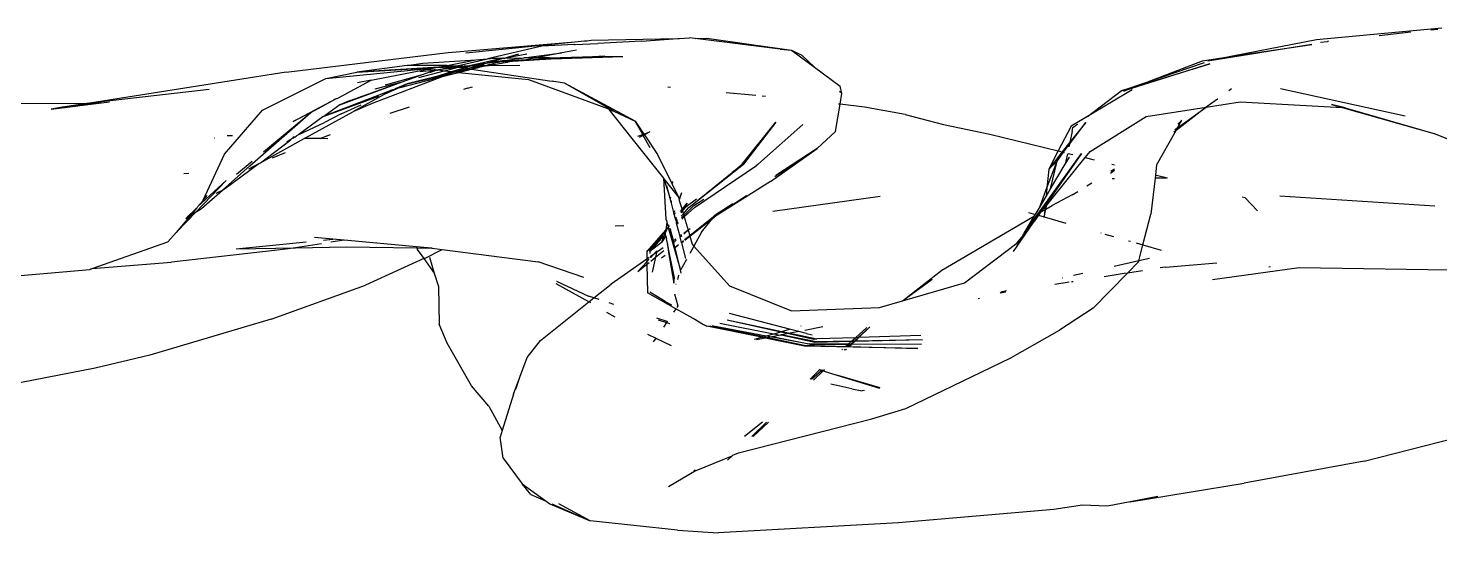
# Model space of a CAD drawing. Header units: millimetres. Extents: x -41292 to 298682, y -22072 to 33155.
# Drawn here: x 28204.9 to 28355.9, y -13210.8 to -13156.9 of the extents above; entities that cross this region are included whole.
import ezdxf

# ---------------------------------------------------------------- set-up
doc = ezdxf.new("R2010")
doc.units = ezdxf.units.MM

# ---------------------------------------------------------------- blocks, each defined once
blk = doc.blocks.new('rmfnasesx')
for p, q in [((55819.34, 2355.54), (55805.93, 2354.29)), ((55713.07, 2352.96), (55726.59, 2354.1)), ((55714.96, 2352.91), (55726.59, 2354.1)), ((55726.59, 2354.1), (55727.62, 2354.18)), ((55727.62, 2354.18), (55727.7, 2354.19)), ((55727.7, 2354.19), (55727.87, 2354.2)), ((55727.87, 2354.2), (55728.35, 2354.28)), ((55728.35, 2354.28), (55737.61, 2354.43)), ((55733.75, 2354.17), (55729.06, 2353.92)), ((55733.75, 2354.17), (55737.61, 2354.43)), ((55737.61, 2354.43), (55737.8, 2354.44)), ((55737.8, 2354.44), (55738.86, 2354.5)), ((55739.48, 2354.43), (55738.86, 2354.5)), ((55739.48, 2354.43), (55740.71, 2354.49)), ((55748.55, 2353.3), (55739.48, 2354.43)), ((55740.71, 2354.49), (55749.77, 2353.18)), ((55805.93, 2354.29), (55796.95, 2352.54)), ((55806.36, 2354.04), (55807.13, 2354.13)), ((55807.22, 2354.14), (55807.13, 2354.13)), ((55812.64, 2354.77), (55816.04, 2355.16)), ((55818.93, 2355.41), (55818.17, 2355.32)), ((55695.72, 2350.85), (55713.07, 2352.96)), ((55723.08, 2353.61), (55717.25, 2352.28)), ((55719.36, 2352.41), (55721.48, 2352.82)), ((55720.59, 2352.76), (55719.36, 2352.41)), ((55721.16, 2352.36), (55725.21, 2352.92)), ((55725.21, 2352.92), (55721.41, 2352.18)), ((55722.36, 2352.22), (55729.81, 2352.55)), ((55726.56, 2353.79), (55723.08, 2353.61)), ((55723.85, 2352.39), (55729.81, 2352.55)), ((55726.79, 2353.18), (55725.21, 2352.92)), ((55729.81, 2352.55), (55725.22, 2352.29)), ((55725.22, 2352.29), (55731.73, 2352.51)), ((55726.56, 2353.79), (55726.65, 2353.81)), ((55726.65, 2353.81), (55729.06, 2353.92)), ((55729.81, 2352.55), (55731.73, 2352.51)), ((55748.55, 2353.3), (55749.77, 2353.18)), ((55749.77, 2353.18), (55750.9, 2352.66)), ((55749.77, 2353.18), (55752.23, 2351.38)), ((55752.23, 2351.38), (55750.9, 2352.66)), ((55793.76, 2352.07), (55796.95, 2352.54)), ((55805.45, 2353.79), (55794.32, 2352.03)), ((55796.95, 2352.54), (55794.32, 2352.03)), ((55796.95, 2352.54), (55805.45, 2353.79)), ((55699.97, 2350.16), (55710.51, 2351.2)), ((55708.66, 2351.56), (55703.29, 2350.86)), ((55712.04, 2351.39), (55703.29, 2350.86)), ((55703.29, 2350.86), (55711.72, 2351.33)), ((55704.83, 2349.98), (55710.85, 2351.16)), ((55708.66, 2351.56), (55710.35, 2351.82)), ((55712.8, 2351.54), (55708.66, 2351.56)), ((55709.93, 2350.28), (55712.64, 2350.98)), ((55711.49, 2351.03), (55710.03, 2350.87)), ((55710.31, 2350.61), (55711.49, 2351.03)), ((55710.35, 2351.82), (55716.02, 2352.17)), ((55710.51, 2351.2), (55710.85, 2351.16)), ((55710.85, 2351.16), (55711.72, 2351.33)), ((55710.85, 2351.16), (55711.59, 2351.08)), ((55711.08, 2350.82), (55711.78, 2351.06)), ((55711.59, 2351.08), (55711.49, 2351.03)), ((55711.62, 2351.08), (55711.59, 2351.08)), ((55711.65, 2351.09), (55711.62, 2351.08)), ((55711.65, 2351.09), (55712.59, 2351.21)), ((55711.78, 2351.06), (55711.65, 2351.09)), ((55711.72, 2351.33), (55713.54, 2351.43)), ((55711.72, 2351.33), (55712.04, 2351.39)), ((55711.78, 2351.06), (55711.9, 2351.05)), ((55711.9, 2351.05), (55711.99, 2351.08)), ((55712.07, 2351.1), (55711.99, 2351.08)), ((55712.04, 2351.39), (55712.8, 2351.54)), ((55713.79, 2351.5), (55712.04, 2351.39)), ((55713.89, 2351.3), (55712.07, 2351.1)), ((55712.59, 2351.21), (55712.07, 2351.1)), ((55712.07, 2351.1), (55712.64, 2350.98)), ((55713.54, 2351.43), (55712.59, 2351.21)), ((55712.59, 2351.21), (55714.19, 2351.42)), ((55712.64, 2350.98), (55713.89, 2351.3)), ((55712.64, 2350.98), (55713.41, 2350.9)), ((55712.93, 2351.57), (55712.8, 2351.54)), ((55712.93, 2351.57), (55716.02, 2352.17)), ((55713.79, 2351.5), (55712.93, 2351.57)), ((55713.41, 2350.9), (55714.78, 2351.32)), ((55713.79, 2351.5), (55713.54, 2351.43)), ((55713.54, 2351.43), (55714.02, 2351.46)), ((55713.91, 2350.94), (55713.76, 2350.86)), ((55713.79, 2351.5), (55713.82, 2351.49)), ((55714, 2351.53), (55713.82, 2351.49)), ((55713.82, 2351.49), (55714.02, 2351.46)), ((55713.89, 2351.3), (55714.19, 2351.42)), ((55714.52, 2351.36), (55713.89, 2351.3)), ((55713.91, 2350.94), (55714.08, 2350.98)), ((55713.93, 2350.84), (55715.38, 2351.21)), ((55714.65, 2351.08), (55713.93, 2350.84)), ((55714, 2351.53), (55717.25, 2352.28)), ((55714.6, 2351.48), (55714, 2351.53)), ((55714.02, 2351.46), (55714.05, 2351.46)), ((55714.05, 2351.46), (55714.19, 2351.42)), ((55714.86, 2351.3), (55714.08, 2350.98)), ((55714.65, 2351.08), (55714.08, 2350.98)), ((55714.17, 2350.82), (55715.56, 2351.17)), ((55714.19, 2351.42), (55714.24, 2351.43)), ((55714.24, 2351.43), (55714.31, 2351.4)), ((55714.31, 2351.4), (55714.35, 2351.41)), ((55714.35, 2351.41), (55714.6, 2351.48)), ((55714.35, 2351.41), (55714.52, 2351.36)), ((55714.52, 2351.36), (55714.61, 2351.37)), ((55714.6, 2351.48), (55714.66, 2351.49)), ((55715.16, 2351.43), (55714.61, 2351.37)), ((55714.61, 2351.37), (55714.78, 2351.32)), ((55715.04, 2351.19), (55714.65, 2351.08)), ((55714.66, 2351.49), (55714.75, 2351.5)), ((55714.75, 2351.5), (55714.81, 2351.53)), ((55714.78, 2351.32), (55714.84, 2351.34)), ((55714.81, 2351.53), (55714.86, 2351.54)), ((55714.84, 2351.34), (55714.92, 2351.33)), ((55714.84, 2351.34), (55714.86, 2351.3)), ((55714.86, 2351.54), (55714.93, 2351.52)), ((55714.86, 2351.3), (55714.92, 2351.33)), ((55714.92, 2351.33), (55715.16, 2351.43)), ((55714.92, 2351.33), (55715.21, 2351.24)), ((55714.93, 2351.52), (55715, 2351.53)), ((55715, 2351.53), (55715.3, 2351.57)), ((55715, 2351.53), (55715.31, 2351.53)), ((55715.21, 2351.24), (55715.04, 2351.19)), ((55715.24, 2351.23), (55715.04, 2351.19)), ((55715.23, 2351.44), (55715.16, 2351.43)), ((55715.21, 2351.24), (55715.24, 2351.23)), ((55716.08, 2351.54), (55715.23, 2351.44)), ((55715.23, 2351.44), (55715.42, 2351.52)), ((55715.38, 2351.21), (55715.24, 2351.23)), ((55715.3, 2351.57), (55718.28, 2352.2)), ((55715.31, 2351.53), (55715.42, 2351.52)), ((55715.36, 2351.26), (55715.31, 2351.27)), ((55716.64, 2351.54), (55715.36, 2351.26)), ((55716.27, 2351.54), (55715.36, 2351.26)), ((55715.38, 2351.21), (55715.56, 2351.17)), ((55715.42, 2351.52), (55715.65, 2351.57)), ((55715.55, 2351.23), (55716.86, 2351.54)), ((55716.29, 2351.36), (55715.55, 2351.23)), ((55715.56, 2351.17), (55723.91, 2349.91)), ((55716.06, 2351.67), (55715.65, 2351.57)), ((55715.65, 2351.57), (55716.08, 2351.54)), ((55715.69, 2351.21), (55716.29, 2351.36)), ((55716.02, 2352.17), (55717.25, 2352.28)), ((55718.28, 2352.2), (55716.06, 2351.67)), ((55716.06, 2351.67), (55717.33, 2351.83)), ((55716.27, 2351.54), (55716.08, 2351.54)), ((55716.41, 2351.57), (55716.27, 2351.54)), ((55717.36, 2351.55), (55716.29, 2351.36)), ((55716.29, 2351.36), (55716.86, 2351.54)), ((55717.33, 2351.83), (55716.41, 2351.57)), ((55716.64, 2351.54), (55716.41, 2351.57)), ((55716.79, 2351.57), (55716.64, 2351.54)), ((55716.86, 2351.54), (55716.79, 2351.57)), ((55716.86, 2351.54), (55716.98, 2351.57)), ((55716.98, 2351.57), (55717.01, 2351.54)), ((55717.01, 2351.54), (55717.13, 2351.57)), ((55717.13, 2351.57), (55717.47, 2351.69)), ((55717.13, 2351.57), (55717.36, 2351.55)), ((55717.25, 2352.28), (55717.91, 2352.33)), ((55717.43, 2351.85), (55717.33, 2351.83)), ((55717.51, 2351.57), (55717.36, 2351.55)), ((55719.02, 2352.34), (55717.43, 2351.85)), ((55719.13, 2352.08), (55717.43, 2351.85)), ((55718.27, 2351.9), (55717.43, 2351.85)), ((55717.47, 2351.69), (55717.66, 2351.71)), ((55719.35, 2351.89), (55717.51, 2351.57)), ((55717.51, 2351.57), (55720.73, 2351.58)), ((55717.66, 2351.71), (55718.27, 2351.9)), ((55717.91, 2352.33), (55718.86, 2352.34)), ((55718.27, 2351.9), (55718.43, 2351.9)), ((55718.86, 2352.34), (55718.28, 2352.2)), ((55718.43, 2351.9), (55718.53, 2351.94)), ((55718.53, 2351.94), (55718.59, 2351.95)), ((55718.59, 2351.95), (55720.62, 2352.12)), ((55718.59, 2351.95), (55719.13, 2352.08)), ((55719.88, 2351.99), (55718.59, 2351.95)), ((55718.86, 2352.34), (55719.02, 2352.34)), ((55719.02, 2352.34), (55719.13, 2352.34)), ((55719.36, 2352.41), (55719.13, 2352.34)), ((55719.13, 2352.08), (55721.16, 2352.36)), ((55719.13, 2352.34), (55721.16, 2352.36)), ((55719.13, 2352.08), (55720.62, 2352.12)), ((55719.44, 2351.9), (55719.35, 2351.89)), ((55719.88, 2351.99), (55719.44, 2351.9)), ((55719.94, 2351.99), (55719.88, 2351.99)), ((55720.62, 2352.12), (55719.94, 2351.99)), ((55720.54, 2352.02), (55719.94, 2351.99)), ((55725.22, 2352.29), (55720.54, 2352.02)), ((55721.94, 2352.18), (55720.54, 2352.02)), ((55720.62, 2352.12), (55720.71, 2352.12)), ((55720.71, 2352.12), (55720.74, 2352.14)), ((55720.74, 2352.14), (55720.8, 2352.14)), ((55720.8, 2352.14), (55720.86, 2352.16)), ((55720.86, 2352.16), (55720.93, 2352.16)), ((55720.93, 2352.16), (55720.97, 2352.15)), ((55720.97, 2352.15), (55721.41, 2352.18)), ((55723.85, 2352.39), (55721.16, 2352.36)), ((55721.41, 2352.18), (55721.94, 2352.18)), ((55721.94, 2352.18), (55722.36, 2352.22)), ((55722.36, 2352.22), (55723.85, 2352.39)), ((55722.36, 2352.22), (55725.22, 2352.29)), ((55752.23, 2351.38), (55754.98, 2349.36)), ((55794.52, 2351.75), (55786.15, 2349.11)), ((55786.63, 2349.33), (55794.52, 2351.75)), ((55787.8, 2349.78), (55793.76, 2352.07)), ((55787.8, 2349.78), (55793.97, 2351.88)), ((55695.72, 2350.85), (55674.71, 2347.53)), ((55693.18, 2346.77), (55699.97, 2350.16)), ((55699.97, 2350.16), (55703.29, 2350.86)), ((55701.24, 2348.06), (55704.83, 2349.98)), ((55701.48, 2347.37), (55708.13, 2349.82)), ((55702.58, 2347.82), (55708.13, 2349.82)), ((55704.83, 2349.98), (55703.34, 2349.69)), ((55712.6, 2350.42), (55704.91, 2347.49)), ((55705.23, 2349.08), (55708.13, 2349.82)), ((55706.36, 2349.5), (55710.31, 2350.61)), ((55708.68, 2349.59), (55707.37, 2349.08)), ((55707.91, 2349.22), (55712.6, 2350.42)), ((55707.91, 2349.22), (55708.68, 2349.59)), ((55708.13, 2349.82), (55710.31, 2350.61)), ((55708.68, 2349.59), (55713.37, 2350.71)), ((55711.66, 2350.36), (55708.68, 2349.59)), ((55711.66, 2350.36), (55713.41, 2350.9)), ((55713.66, 2350.87), (55711.66, 2350.36)), ((55712.6, 2350.42), (55714.17, 2350.82)), ((55713.37, 2350.71), (55712.6, 2350.42)), ((55713.37, 2350.71), (55713.45, 2350.74)), ((55713.41, 2350.9), (55713.66, 2350.87)), ((55713.66, 2350.87), (55713.45, 2350.74)), ((55713.76, 2350.86), (55713.45, 2350.74)), ((55713.76, 2350.86), (55713.66, 2350.87)), ((55713.93, 2350.84), (55713.76, 2350.86)), ((55713.93, 2350.84), (55714.17, 2350.82)), ((55714.17, 2350.82), (55721.64, 2350.05)), ((55721.64, 2350.05), (55730.22, 2346.91)), ((55723.91, 2349.91), (55724.25, 2349.89)), ((55724.35, 2349.84), (55724.25, 2349.89)), ((55725.49, 2349.66), (55724.35, 2349.84)), ((55730.79, 2346.67), (55725.49, 2349.66)), ((55733.06, 2345.62), (55725.49, 2349.66)), ((55785.06, 2348.84), (55787.8, 2349.78)), ((55687.48, 2348.99), (55674.71, 2347.53)), ((55696.48, 2345.59), (55701.11, 2348.03)), ((55698.36, 2346.52), (55701.11, 2348.03)), ((55705.61, 2348.24), (55699.75, 2346.11)), ((55699.89, 2346.21), (55706.89, 2348.89)), ((55700.87, 2347.97), (55701.11, 2348.03)), ((55701.11, 2348.03), (55701.13, 2348.04)), ((55701.13, 2348.04), (55701.24, 2348.06)), ((55706.47, 2348.59), (55702.87, 2346.61)), ((55706.47, 2348.59), (55707.54, 2349.07)), ((55706.47, 2348.59), (55707.08, 2348.94)), ((55707.08, 2348.94), (55706.89, 2348.89)), ((55707.08, 2348.94), (55707.11, 2348.96)), ((55707.11, 2348.96), (55707.16, 2348.97)), ((55707.19, 2348.98), (55707.16, 2348.97)), ((55707.19, 2348.98), (55707.37, 2349.08)), ((55707.19, 2348.98), (55707.54, 2349.07)), ((55707.37, 2349.08), (55707.54, 2349.07)), ((55707.54, 2349.07), (55707.8, 2349.19)), ((55707.8, 2349.19), (55707.91, 2349.22)), ((55715.11, 2349.15), (55714.7, 2349.01)), ((55715.11, 2349.15), (55715.67, 2349.27)), ((55736.83, 2349.21), (55736.56, 2349.23)), ((55742.8, 2348.67), (55745.97, 2348.38)), ((55746.64, 2348.32), (55747, 2348.29)), ((55755.16, 2348.56), (55754.92, 2348.77)), ((55754.97, 2347.42), (55755.16, 2348.56)), ((55755.16, 2348.56), (55754.98, 2349.36)), ((55786.21, 2348.95), (55781.46, 2346.12)), ((55781.46, 2346.12), (55785.06, 2348.84)), ((55786.63, 2349.33), (55785.06, 2348.84)), ((55785.06, 2348.84), (55785.83, 2349.02)), ((55785.32, 2348.82), (55785.83, 2349.02)), ((55785.83, 2349.02), (55785.88, 2349.03)), ((55785.95, 2349.04), (55785.88, 2349.03)), ((55786.15, 2349.11), (55785.95, 2349.04)), ((55786.15, 2349.11), (55786.63, 2349.33)), ((55795.34, 2347.96), (55794.13, 2347.09)), ((55795.39, 2347.96), (55795.34, 2347.96)), ((55796.86, 2349.06), (55796.57, 2348.85)), ((55815.43, 2346.13), (55802.09, 2349.08)), ((55662.51, 2347.47), (55674.67, 2347.53)), ((55670.59, 2346.89), (55676.82, 2347.67)), ((55671.79, 2347.12), (55670.59, 2346.89)), ((55672.76, 2347.23), (55671.79, 2347.12)), ((55675.91, 2347.61), (55672.76, 2347.23)), ((55674.67, 2347.53), (55672.76, 2347.23)), ((55674.67, 2347.53), (55674.71, 2347.53)), ((55689.14, 2342.07), (55693.18, 2346.77)), ((55691.83, 2340.83), (55698.36, 2346.52)), ((55693.29, 2342.33), (55698.36, 2346.52)), ((55698.36, 2346.52), (55696.48, 2345.59)), ((55697.78, 2343.81), (55702.87, 2346.61)), ((55701.48, 2347.37), (55699.89, 2346.21)), ((55702.58, 2347.82), (55701.48, 2347.37)), ((55701.61, 2346.38), (55703.74, 2347.35)), ((55704.91, 2347.49), (55702.87, 2346.61)), ((55708.9, 2347.1), (55706.81, 2346.42)), ((55730.22, 2346.91), (55730.25, 2346.87)), ((55730.25, 2346.87), (55730.79, 2346.67)), ((55730.25, 2346.87), (55732.69, 2343.75)), ((55730.79, 2346.67), (55733.06, 2345.62)), ((55754.49, 2344.5), (55754.97, 2347.42)), ((55754.97, 2347.42), (55754.79, 2347.44)), ((55757.58, 2347.12), (55754.97, 2347.42)), ((55761.95, 2346.33), (55757.58, 2347.12)), ((55787.72, 2346.1), (55794.13, 2347.09)), ((55794.13, 2347.09), (55790.91, 2344.62)), ((55791.07, 2344.91), (55794.13, 2347.09)), ((55794.13, 2347.09), (55797.76, 2347.66)), ((55797.76, 2347.66), (55808.69, 2347.07)), ((55809.01, 2347.05), (55807.56, 2347.39)), ((55807.56, 2347.39), (55808.69, 2347.07)), ((55808.69, 2347.07), (55818.62, 2344.24)), ((55808.69, 2347.07), (55809.01, 2347.05)), ((55809.01, 2347.05), (55818.62, 2344.24)), ((55699.63, 2346.07), (55697.09, 2344.17)), ((55697.09, 2344.17), (55699.82, 2345.47)), ((55699.75, 2346.11), (55699.63, 2346.07)), ((55699.77, 2346.17), (55699.75, 2346.11)), ((55699.77, 2346.17), (55699.89, 2346.21)), ((55701.61, 2346.38), (55699.82, 2345.47)), ((55733.87, 2344.18), (55733.06, 2345.62)), ((55733.06, 2345.62), (55733.99, 2344.22)), ((55744.52, 2341.02), (55748.1, 2345.49)), ((55748.1, 2345.49), (55744.63, 2341.03)), ((55750.99, 2345.26), (55746.26, 2341.04)), ((55761.95, 2346.33), (55766.04, 2345.27)), ((55766.04, 2345.27), (55770.98, 2344.23)), ((55779.7, 2345.07), (55778.31, 2342.43)), ((55779.52, 2343.15), (55781.25, 2345.48)), ((55781.25, 2345.48), (55779.56, 2343.35)), ((55781.46, 2346.12), (55779.7, 2345.07)), ((55779.8, 2344.49), (55779.89, 2344.93)), ((55779.89, 2344.93), (55780.27, 2345.22)), ((55780.4, 2345.25), (55780.27, 2345.22)), ((55781.74, 2342.38), (55787.72, 2346.1)), ((55790.82, 2344.73), (55791.05, 2344.88)), ((55790.91, 2344.62), (55791.05, 2344.88)), ((55791.05, 2344.88), (55791.07, 2344.91)), ((55791.07, 2344.91), (55791.52, 2345.72)), ((55791.11, 2345.29), (55791.52, 2345.72)), ((55688.11, 2343.78), (55688.07, 2343.78)), ((55689.4, 2344.09), (55689.97, 2344.07)), ((55692.97, 2341.16), (55697.65, 2343.74)), ((55692.97, 2341.16), (55696.13, 2343.54)), ((55695.95, 2343.48), (55695.79, 2343.36)), ((55696, 2343.5), (55695.95, 2343.48)), ((55696.14, 2343.61), (55696, 2343.5)), ((55696, 2343.5), (55696.13, 2343.54)), ((55696.13, 2343.54), (55696.23, 2343.61)), ((55696.23, 2343.61), (55696.14, 2343.61)), ((55696.26, 2343.67), (55696.23, 2343.61)), ((55696.33, 2343.74), (55696.26, 2343.67)), ((55696.43, 2343.75), (55696.33, 2343.74)), ((55696.43, 2343.75), (55696.56, 2343.85)), ((55696.45, 2343.83), (55696.43, 2343.75)), ((55696.48, 2343.85), (55696.45, 2343.83)), ((55696.58, 2343.92), (55696.48, 2343.85)), ((55696.48, 2343.85), (55696.56, 2343.85)), ((55696.56, 2343.85), (55696.6, 2343.89)), ((55696.58, 2343.92), (55696.65, 2343.91)), ((55696.6, 2343.89), (55696.65, 2343.91)), ((55696.65, 2343.91), (55696.82, 2344.04)), ((55697.09, 2344.17), (55696.82, 2344.04)), ((55697.65, 2343.74), (55697.78, 2343.81)), ((55699.4, 2343.75), (55697.65, 2343.74)), ((55697.78, 2343.81), (55699.4, 2343.75)), ((55700.42, 2344.16), (55699.4, 2343.75)), ((55700.19, 2343.73), (55699.4, 2343.75)), ((55732.69, 2343.75), (55732.72, 2343.76)), ((55732.69, 2343.75), (55736.09, 2339.52)), ((55733.35, 2343.99), (55733.87, 2344.18)), ((55733.92, 2344.08), (55733.5, 2343.85)), ((55733.87, 2344.18), (55733.99, 2344.22)), ((55733.92, 2344.08), (55733.87, 2344.18)), ((55734.04, 2344.14), (55733.92, 2344.08)), ((55734.66, 2342.76), (55733.92, 2344.08)), ((55733.99, 2344.22), (55734.63, 2344.46)), ((55733.99, 2344.22), (55734.04, 2344.14)), ((55734.63, 2344.46), (55734.04, 2344.14)), ((55734.04, 2344.14), (55735.44, 2342.04)), ((55754.49, 2344.5), (55752.53, 2342.69)), ((55770.98, 2344.23), (55778.31, 2342.43)), ((55779.8, 2344.49), (55779.56, 2343.35)), ((55788.83, 2340.92), (55790.91, 2344.62)), ((55790.91, 2344.62), (55790.67, 2344.44)), ((55790.82, 2344.73), (55790.8, 2344.7)), ((55818.62, 2344.24), (55827.71, 2340.65)), ((55686.85, 2337.15), (55689.14, 2342.07)), ((55695.62, 2342.22), (55694.21, 2341.65)), ((55735.44, 2342.04), (55737.01, 2338.87)), ((55747.54, 2339.16), (55752.53, 2342.69)), ((55752.53, 2342.69), (55747.98, 2339.66)), ((55752.53, 2342.69), (55748.11, 2339.8)), ((55774.67, 2333.64), (55780.8, 2342.16)), ((55780.8, 2342.16), (55777.17, 2336.94)), ((55778.31, 2342.43), (55777.29, 2340.49)), ((55778.75, 2342.32), (55777.29, 2340.49)), ((55778.18, 2341.35), (55778.88, 2342.29)), ((55778.31, 2342.43), (55778.75, 2342.32)), ((55779.56, 2343.35), (55778.75, 2342.32)), ((55778.75, 2342.32), (55778.88, 2342.29)), ((55778.88, 2342.29), (55779.52, 2343.15)), ((55778.88, 2342.29), (55778.96, 2342.27)), ((55779.3, 2342.12), (55779.07, 2341)), ((55779.37, 2342.17), (55779.88, 2342.04)), ((55779.52, 2343.15), (55779.46, 2342.86)), ((55779.56, 2343.35), (55779.52, 2343.15)), ((55781.2, 2341.72), (55781.74, 2342.38)), ((55688.9, 2338.25), (55691.83, 2340.83)), ((55689.25, 2338.45), (55692.8, 2341.07)), ((55690.43, 2339.96), (55692.1, 2341.34)), ((55692.32, 2340.8), (55691.7, 2340.48)), ((55692.32, 2340.8), (55692.8, 2341.07)), ((55692.8, 2341.07), (55692.97, 2341.16)), ((55738.81, 2336.39), (55744.63, 2341.03)), ((55739.39, 2336.4), (55746.04, 2340.86)), ((55744.63, 2341.03), (55743.42, 2340.13)), ((55743.42, 2340.13), (55744.52, 2341.02)), ((55744.52, 2341.02), (55744.63, 2341.03)), ((55746.01, 2340.87), (55746.13, 2340.95)), ((55746.13, 2340.95), (55746.04, 2340.86)), ((55746.26, 2341.04), (55746.13, 2340.95)), ((55777.1, 2338.47), (55778.18, 2341.35)), ((55777.29, 2340.49), (55777.1, 2338.47)), ((55778.18, 2341.35), (55777.29, 2340.49)), ((55777.5, 2338.37), (55778.18, 2341.35)), ((55777.5, 2338.37), (55779.07, 2341)), ((55777.81, 2337.53), (55781.2, 2341.72)), ((55779.07, 2341), (55779.51, 2341.75)), ((55781.2, 2341.72), (55782.17, 2341.48)), ((55783.93, 2340.27), (55784.34, 2340.52)), ((55784.05, 2341.02), (55784.34, 2340.94)), ((55788.83, 2340.92), (55788.67, 2339.51)), ((55685.31, 2340), (55684.79, 2339.99)), ((55686.1, 2335.93), (55689.29, 2339.26)), ((55686.29, 2336.49), (55689.29, 2339.26)), ((55736.09, 2339.52), (55736.34, 2335.12)), ((55736.09, 2339.52), (55736.14, 2339.46)), ((55736.14, 2339.46), (55737.7, 2337.48)), ((55736.14, 2339.46), (55736.8, 2337.34)), ((55737.06, 2339.16), (55737.01, 2338.87)), ((55737.01, 2338.87), (55737.7, 2337.48)), ((55738.81, 2336.39), (55743.42, 2340.13)), ((55747.54, 2339.16), (55741.55, 2335.37)), ((55781.37, 2338.7), (55781.89, 2339.02)), ((55784.34, 2340.32), (55783.89, 2340.03)), ((55784.32, 2339.45), (55784.08, 2339.45)), ((55788.67, 2339.51), (55788.21, 2335.67)), ((55789.88, 2339.52), (55788.67, 2339.51)), ((55788.83, 2339.84), (55790, 2339.55)), ((55686.66, 2336.28), (55688.9, 2338.25)), ((55686.85, 2337.15), (55687.26, 2337.65)), ((55688.25, 2337.9), (55688.9, 2338.25)), ((55688.9, 2338.25), (55689.25, 2338.45)), ((55736.8, 2337.34), (55736.45, 2338.7)), ((55736.82, 2337.48), (55736.8, 2337.34)), ((55736.93, 2336.83), (55736.8, 2337.34)), ((55737.7, 2337.48), (55737.76, 2337.28)), ((55738.03, 2337.94), (55737.76, 2337.28)), ((55738.03, 2337.94), (55737.78, 2337.2)), ((55744.96, 2337.64), (55741.55, 2335.37)), ((55759.28, 2337.55), (55747.8, 2335.94)), ((55776.3, 2336.36), (55777.1, 2338.47)), ((55776.3, 2336.36), (55777.01, 2337.55)), ((55777.1, 2338.47), (55777.01, 2337.55)), ((55777.01, 2337.55), (55777.5, 2338.37)), ((55777.09, 2336.62), (55777.81, 2337.53)), ((55779.82, 2337.75), (55777.68, 2336.61)), ((55779.82, 2337.75), (55780.41, 2338.11)), ((55798.3, 2337.41), (55797.99, 2337.49)), ((55799.64, 2336.03), (55798.3, 2337.41)), ((55818.58, 2336.54), (55802.03, 2337.58)), ((55683.96, 2333.7), (55686.1, 2335.93)), ((55684.98, 2335.22), (55686.15, 2336.31)), ((55686.15, 2336.31), (55685.52, 2335.56)), ((55685.52, 2335.56), (55686.1, 2335.93)), ((55686.1, 2335.93), (55686.66, 2336.28)), ((55686.15, 2336.31), (55686.19, 2336.35)), ((55686.19, 2336.35), (55686.29, 2336.49)), ((55686.29, 2336.49), (55686.83, 2337.12)), ((55686.83, 2337.12), (55686.85, 2337.15)), ((55736.93, 2336.83), (55736.94, 2337.08)), ((55737.18, 2335.85), (55736.93, 2336.83)), ((55737.26, 2336.04), (55737.18, 2335.85)), ((55737.24, 2335.59), (55737.18, 2335.85)), ((55737.32, 2335.82), (55737.24, 2335.59)), ((55737.76, 2337.28), (55737.74, 2337.22)), ((55737.74, 2337.22), (55737.78, 2337.2)), ((55737.78, 2337.2), (55737.75, 2337.12)), ((55737.75, 2337.12), (55738.08, 2336.16)), ((55737.92, 2335.95), (55738.08, 2336.16)), ((55738.12, 2336.02), (55737.94, 2335.81)), ((55738.08, 2336.16), (55738.62, 2336.86)), ((55738.08, 2336.16), (55738.11, 2336.07)), ((55738.62, 2336.86), (55738.11, 2336.07)), ((55738.11, 2336.07), (55738.12, 2336.02)), ((55738.5, 2336.45), (55738.12, 2336.02)), ((55738.12, 2336.02), (55738.21, 2335.72)), ((55738.21, 2335.72), (55738.81, 2336.39)), ((55738.26, 2335.54), (55739.34, 2336.61)), ((55738.31, 2335.38), (55739.39, 2336.4)), ((55739.61, 2337.28), (55738.5, 2336.45)), ((55739.34, 2336.61), (55740.4, 2337.29)), ((55743.49, 2336.78), (55741.61, 2335.55)), ((55775.12, 2335.85), (55775.87, 2335.64)), ((55775.87, 2335.64), (55776.3, 2336.36)), ((55776.43, 2335.88), (55776.2, 2335.55)), ((55776.91, 2336.58), (55776.43, 2335.88)), ((55776.43, 2335.88), (55776.89, 2336.37)), ((55776.43, 2335.88), (55776.87, 2336.14)), ((55776.8, 2335.38), (55777, 2336.22)), ((55776.87, 2336.14), (55776.8, 2335.38)), ((55776.89, 2336.37), (55776.87, 2336.14)), ((55776.87, 2336.14), (55777, 2336.22)), ((55776.89, 2336.37), (55777.09, 2336.62)), ((55776.91, 2336.58), (55776.89, 2336.37)), ((55777.17, 2336.94), (55776.91, 2336.58)), ((55777, 2336.22), (55777.09, 2336.62)), ((55777, 2336.22), (55777.68, 2336.61)), ((55777.09, 2336.62), (55777.17, 2336.94)), ((55685.48, 2335.54), (55683.96, 2333.7)), ((55684.98, 2335.22), (55685.48, 2335.54)), ((55685.52, 2335.56), (55685.48, 2335.54)), ((55731.84, 2334.43), (55730.92, 2334.4)), ((55736.44, 2334.79), (55736.32, 2333.98)), ((55736.34, 2335.12), (55736.45, 2334.9)), ((55736.45, 2334.9), (55736.44, 2334.79)), ((55736.44, 2334.79), (55736.57, 2334.34)), ((55736.64, 2334.52), (55736.57, 2334.34)), ((55736.57, 2334.34), (55736.58, 2334.28)), ((55736.7, 2334.41), (55736.58, 2334.28)), ((55736.58, 2334.28), (55736.71, 2334.38)), ((55737.24, 2335.59), (55737.34, 2335.2)), ((55737.34, 2335.2), (55737.46, 2335.35)), ((55737.48, 2335.29), (55737.34, 2335.2)), ((55737.34, 2335.2), (55737.4, 2334.98)), ((55737.52, 2335.17), (55737.4, 2334.98)), ((55737.4, 2334.98), (55737.43, 2334.84)), ((55737.43, 2334.84), (55737.57, 2335)), ((55737.43, 2334.84), (55737.46, 2334.73)), ((55737.46, 2334.73), (55737.61, 2334.88)), ((55737.46, 2334.73), (55737.48, 2334.64)), ((55737.64, 2334.78), (55737.48, 2334.64)), ((55737.48, 2334.64), (55737.49, 2334.6)), ((55737.49, 2334.6), (55737.65, 2334.75)), ((55737.49, 2334.6), (55737.82, 2333.32)), ((55737.99, 2335.47), (55738.21, 2335.72)), ((55738.01, 2335.29), (55738.26, 2335.54)), ((55738.04, 2335.12), (55738.31, 2335.38)), ((55738.21, 2335.72), (55738.26, 2335.54)), ((55738.26, 2335.54), (55738.31, 2335.38)), ((55738.31, 2335.38), (55738.72, 2333.95)), ((55738.89, 2333.38), (55741.61, 2335.55)), ((55738.9, 2333.32), (55741.33, 2335.2)), ((55740.15, 2333.74), (55741.33, 2335.2)), ((55741.33, 2335.2), (55741.61, 2335.55)), ((55741.33, 2335.2), (55741.55, 2335.37)), ((55741.55, 2335.37), (55741.61, 2335.55)), ((55765.87, 2329.69), (55775.79, 2335.51)), ((55775.6, 2334.73), (55773.87, 2332.25)), ((55774.44, 2333.25), (55775.6, 2334.73)), ((55774.67, 2333.64), (55775.79, 2335.51)), ((55775.79, 2334.97), (55775.6, 2334.73)), ((55775.79, 2335.51), (55775.87, 2335.64)), ((55776.2, 2335.55), (55775.79, 2334.97)), ((55776.2, 2335.55), (55776.8, 2335.38)), ((55776.8, 2335.38), (55776.79, 2335.31)), ((55776.8, 2335.38), (55779.14, 2334.72)), ((55787.37, 2332.39), (55788.21, 2335.67)), ((55683.96, 2333.7), (55683.08, 2332.73)), ((55700.73, 2332.99), (55698.76, 2333.17)), ((55699.72, 2332.9), (55700.73, 2332.99)), ((55701.93, 2332.89), (55700.51, 2332.67)), ((55701.93, 2332.89), (55700.73, 2332.99)), ((55709.65, 2332.19), (55701.93, 2332.89)), ((55736.32, 2333.98), (55734.3, 2331.69)), ((55734.64, 2331.68), (55735.94, 2333.14)), ((55735.48, 2332.78), (55736.3, 2333.85)), ((55735.9, 2333.17), (55735.48, 2332.78)), ((55735.48, 2332.78), (55735.94, 2333.14)), ((55736.34, 2333.36), (55735.87, 2332.64)), ((55736.14, 2333.33), (55735.87, 2332.64)), ((55736.14, 2333.33), (55735.9, 2333.17)), ((55735.94, 2333.14), (55736.14, 2333.33)), ((55736.14, 2333.33), (55736.2, 2333.47)), ((55736.28, 2333.67), (55736.2, 2333.47)), ((55736.2, 2333.47), (55736.3, 2333.57)), ((55736.2, 2333.47), (55736.3, 2333.54)), ((55736.2, 2333.47), (55736.31, 2333.49)), ((55736.3, 2333.7), (55736.28, 2333.67)), ((55736.3, 2333.57), (55736.28, 2333.67)), ((55736.41, 2333.98), (55736.3, 2333.7)), ((55736.32, 2333.98), (55736.3, 2333.85)), ((55736.3, 2333.85), (55736.3, 2333.7)), ((55736.3, 2333.54), (55736.3, 2333.57)), ((55736.31, 2333.49), (55736.3, 2333.54)), ((55736.34, 2333.36), (55736.31, 2333.49)), ((55736.34, 2333.36), (55736.4, 2333.07)), ((55736.4, 2333.07), (55736.39, 2333.04)), ((55736.39, 2333.04), (55736.53, 2332.42)), ((55736.41, 2333.98), (55736.43, 2334.02)), ((55736.43, 2334.02), (55736.6, 2334.23)), ((55736.48, 2334.16), (55736.43, 2334.02)), ((55736.5, 2334.18), (55736.48, 2334.16)), ((55736.6, 2334.23), (55736.5, 2334.18)), ((55736.58, 2334.28), (55736.6, 2334.23)), ((55736.6, 2334.23), (55737.91, 2329.69)), ((55736.84, 2334.04), (55736.8, 2334.19)), ((55736.87, 2334.06), (55736.84, 2334.04)), ((55736.85, 2334), (55736.84, 2334.04)), ((55736.85, 2334), (55736.88, 2334.03)), ((55737.14, 2332.84), (55736.85, 2334)), ((55737.39, 2333.01), (55737.14, 2332.84)), ((55737.18, 2332.66), (55737.14, 2332.84)), ((55737.18, 2332.66), (55737.45, 2332.89)), ((55738.03, 2333.47), (55737.82, 2333.32)), ((55737.82, 2333.32), (55737.85, 2333.21)), ((55737.85, 2333.21), (55738.06, 2333.38)), ((55737.85, 2333.21), (55737.99, 2332.66)), ((55737.99, 2332.66), (55738.22, 2332.85)), ((55738, 2332.62), (55738.24, 2332.8)), ((55738.72, 2333.95), (55738.25, 2333.62)), ((55738.26, 2333.55), (55738.72, 2333.95)), ((55738.35, 2332.95), (55738.89, 2333.38)), ((55738.36, 2332.9), (55738.9, 2333.32)), ((55738.95, 2334.11), (55738.72, 2333.95)), ((55738.72, 2333.95), (55738.89, 2333.38)), ((55738.89, 2333.38), (55738.9, 2333.32)), ((55738.9, 2333.32), (55739.15, 2332.48)), ((55740.15, 2333.74), (55739.34, 2332.26)), ((55773.87, 2332.25), (55774.44, 2333.25)), ((55773.9, 2332.57), (55774.44, 2333.25)), ((55774.44, 2333.25), (55774.67, 2333.64)), ((55782.88, 2333.66), (55782.91, 2333.65)), ((55783.29, 2333.54), (55784.23, 2333.28)), ((55785.83, 2332.83), (55786.03, 2332.77)), ((55674.99, 2329.86), (55683.08, 2332.73)), ((55695.4, 2331.88), (55683.45, 2330.55)), ((55690.37, 2331.98), (55697.87, 2332.71)), ((55690.37, 2331.98), (55696.73, 2332.09)), ((55696.73, 2332.09), (55695.4, 2331.88)), ((55699.51, 2332.51), (55696.73, 2332.09)), ((55696.73, 2332.09), (55702.19, 2332.19)), ((55702.19, 2332.19), (55709.69, 2332.07)), ((55709.65, 2332.19), (55709.69, 2332.07)), ((55711.28, 2332.05), (55709.65, 2332.19)), ((55709.69, 2332.07), (55711.28, 2332.05)), ((55709.69, 2332.07), (55709.75, 2331.89)), ((55709.75, 2331.89), (55710.45, 2330.92)), ((55710.51, 2330.95), (55712.41, 2331.9)), ((55711.35, 2332.04), (55711.28, 2332.05)), ((55711.35, 2332.04), (55712.41, 2331.9)), ((55712.41, 2331.9), (55722.69, 2330.58)), ((55735.25, 2332.49), (55734.3, 2331.69)), ((55734.66, 2331.93), (55734.3, 2331.69)), ((55734.3, 2331.69), (55734.31, 2330.86)), ((55734.64, 2331.68), (55734.61, 2331.65)), ((55734.61, 2331.65), (55734.63, 2331.45)), ((55735.87, 2332.64), (55734.64, 2331.68)), ((55734.64, 2331.68), (55735.25, 2332.49)), ((55734.66, 2331.93), (55734.64, 2331.68)), ((55734.66, 2331.93), (55735.25, 2332.49)), ((55735.01, 2331.35), (55734.67, 2331.11)), ((55734.68, 2330.99), (55735.01, 2331.35)), ((55735.01, 2331.35), (55735.38, 2331.75)), ((55735.34, 2331.58), (55735.01, 2331.35)), ((55735.22, 2331.07), (55736.13, 2331.8)), ((55735.34, 2331.58), (55735.22, 2331.07)), ((55735.25, 2332.49), (55735.48, 2332.78)), ((55736.05, 2332.07), (55735.34, 2331.58)), ((55735.38, 2331.75), (55735.34, 2331.58)), ((55735.89, 2330.99), (55736.28, 2331.29)), ((55736.53, 2332.42), (55736.5, 2332.39)), ((55736.58, 2332.18), (55736.53, 2332.42)), ((55736.54, 2332.14), (55736.58, 2332.18)), ((55736.54, 2332.14), (55736.64, 2331.57)), ((55736.7, 2331.61), (55736.58, 2332.18)), ((55736.64, 2331.57), (55736.7, 2331.61)), ((55736.64, 2331.57), (55737.19, 2328.3)), ((55737.26, 2328.88), (55736.7, 2331.61)), ((55737.31, 2332.12), (55737.18, 2332.66)), ((55737.31, 2332.12), (55737.69, 2332.42)), ((55737.32, 2332.09), (55737.31, 2332.12)), ((55737.32, 2332.09), (55737.7, 2332.39)), ((55737.91, 2329.69), (55737.32, 2332.09)), ((55737.99, 2332.66), (55738, 2332.62)), ((55738, 2332.62), (55738.43, 2330.93)), ((55739.34, 2332.26), (55738.9, 2331.47)), ((55739.15, 2332.48), (55739.34, 2332.26)), ((55739.34, 2332.26), (55743.13, 2328.01)), ((55768.28, 2328.34), (55773.9, 2332.57)), ((55773.87, 2332.25), (55773.5, 2331.68)), ((55786.66, 2332.59), (55787.37, 2332.39)), ((55786.93, 2330.69), (55787.37, 2332.39)), ((55787.37, 2332.39), (55789.32, 2331.84)), ((55674.72, 2329.76), (55674.99, 2329.86)), ((55674.79, 2329.84), (55674.99, 2329.86)), ((55674.99, 2329.86), (55683.45, 2330.55)), ((55710.45, 2330.92), (55704.2, 2328.09)), ((55710.51, 2330.95), (55710.45, 2330.92)), ((55710.45, 2330.92), (55711.57, 2329.38)), ((55711.04, 2331.08), (55711.57, 2329.38)), ((55727.57, 2328.92), (55722.69, 2330.58)), ((55734.31, 2330.86), (55730.49, 2328.18)), ((55733.36, 2329.55), (55734.32, 2330.59)), ((55733.36, 2329.55), (55734.32, 2330.33)), ((55734.57, 2331.04), (55734.31, 2330.86)), ((55734.31, 2330.86), (55734.32, 2330.59)), ((55734.32, 2330.59), (55734.56, 2330.86)), ((55734.32, 2330.59), (55734.32, 2330.33)), ((55734.32, 2330.33), (55734.54, 2330.51)), ((55734.32, 2330.33), (55734.36, 2327.27)), ((55734.72, 2330.66), (55735.22, 2331.07)), ((55735.22, 2331.07), (55734.86, 2329.49)), ((55738.54, 2330.82), (55737.91, 2329.69)), ((55786.93, 2330.69), (55784.28, 2330.09)), ((55785.73, 2329.37), (55786.89, 2330.56)), ((55786.89, 2330.56), (55786.93, 2330.69)), ((55788.06, 2330.95), (55786.93, 2330.69)), ((55789.79, 2330.01), (55789.21, 2329.92)), ((55789.79, 2330.01), (55795.28, 2330.47)), ((55804.1, 2329.94), (55794.83, 2328.64)), ((55800.85, 2330.04), (55801.03, 2330.08)), ((55844.27, 2329.28), (55804.1, 2329.94)), ((55664.28, 2328.86), (55674.72, 2329.76)), ((55711.57, 2329.38), (55712.02, 2327.95)), ((55724.66, 2328.52), (55728.07, 2326.9)), ((55737.19, 2328.3), (55737.26, 2328.88)), ((55737.7, 2329.17), (55737.57, 2328.68)), ((55737.99, 2329.36), (55737.91, 2329.69)), ((55761.65, 2326.4), (55765.87, 2329.69)), ((55761.65, 2326.4), (55764.82, 2328.71)), ((55761.65, 2326.4), (55768.28, 2328.34)), ((55779.48, 2328.39), (55777.95, 2328.14)), ((55778.76, 2328.83), (55778.73, 2328.82)), ((55779.92, 2328.45), (55779.74, 2328.43)), ((55780.96, 2329.33), (55779.95, 2329.1)), ((55782.05, 2325.62), (55785.73, 2329.37)), ((55785.59, 2329.35), (55783.24, 2328.98)), ((55787.32, 2329.62), (55785.73, 2329.37)), ((55694.12, 2324.46), (55704.2, 2328.09)), ((55712.02, 2327.95), (55712.09, 2323.92)), ((55728.11, 2326.29), (55724.59, 2328.23)), ((55728.65, 2326.72), (55728.07, 2326.9)), ((55728.65, 2326.72), (55730.49, 2328.18)), ((55737.4, 2325.57), (55734.36, 2327.27)), ((55736.27, 2326.33), (55734.62, 2327.32)), ((55737.26, 2327.16), (55737.62, 2325.89)), ((55737.43, 2328.17), (55737.42, 2328.15)), ((55743.13, 2328.01), (55749.78, 2325.34)), ((55772.72, 2327.32), (55772.09, 2327.22)), ((55772.13, 2327.28), (55772.16, 2327.32)), ((55772.79, 2327.47), (55772.16, 2327.32)), ((55722.92, 2322.17), (55728.11, 2326.29)), ((55728.11, 2326.29), (55728.65, 2326.72)), ((55728.31, 2326.18), (55728.11, 2326.29)), ((55729.19, 2326.54), (55728.65, 2326.72)), ((55730.79, 2326.03), (55730.29, 2326.19)), ((55736.27, 2326.33), (55736.93, 2326)), ((55737.4, 2325.57), (55737.16, 2325.21)), ((55739.26, 2324.53), (55737.4, 2325.57)), ((55737.62, 2325.89), (55737.5, 2325.71)), ((55749.78, 2325.34), (55759.2, 2325.68)), ((55759.2, 2325.68), (55761.65, 2326.4)), ((55769.73, 2326.65), (55769.88, 2326.68)), ((55782.05, 2325.62), (55778.43, 2323.26)), ((55694.12, 2324.46), (55681.14, 2320.62)), ((55712.94, 2321.88), (55712.09, 2323.92)), ((55730.93, 2324.67), (55730.04, 2325.18)), ((55736.48, 2324.21), (55735.36, 2324.55)), ((55735.5, 2324.37), (55736.4, 2324.09)), ((55736.4, 2324.09), (55736.08, 2323.61)), ((55736.48, 2324.21), (55736.4, 2324.09)), ((55736.4, 2324.09), (55736.73, 2323.99)), ((55736.51, 2324.18), (55736.48, 2324.21)), ((55736.73, 2323.99), (55736.75, 2323.97)), ((55740.38, 2323.85), (55739.26, 2324.53)), ((55740.44, 2323.86), (55740.38, 2323.85)), ((55740.44, 2323.86), (55740.72, 2323.71)), ((55741.29, 2323.74), (55741.44, 2323.75)), ((55741.44, 2323.75), (55747.08, 2322.66)), ((55741.44, 2323.75), (55746.74, 2322.56)), ((55742.12, 2324.02), (55747.84, 2322.88)), ((55742.9, 2324.38), (55748.63, 2323.11)), ((55742.9, 2324.38), (55748.73, 2323.14)), ((55749.57, 2323.38), (55743.16, 2325.06)), ((55750.77, 2323.73), (55750.83, 2323.75)), ((55734.39, 2322.83), (55735.26, 2322.41)), ((55735.26, 2322.41), (55735, 2322.03)), ((55735.29, 2322.45), (55735.26, 2322.41)), ((55735.26, 2322.41), (55736.9, 2321.63)), ((55746.56, 2322.51), (55740.72, 2323.71)), ((55746.74, 2322.56), (55741, 2323.72)), ((55745.83, 2322.3), (55746.56, 2322.51)), ((55746.96, 2322.43), (55746.02, 2322.24)), ((55746.56, 2322.51), (55746.74, 2322.56)), ((55746.96, 2322.43), (55746.56, 2322.51)), ((55746.74, 2322.56), (55746.81, 2322.58)), ((55746.81, 2322.58), (55747.08, 2322.66)), ((55746.81, 2322.58), (55747.19, 2322.47)), ((55747.19, 2322.47), (55746.96, 2322.43)), ((55751.18, 2321.56), (55746.96, 2322.43)), ((55747.08, 2322.66), (55747.14, 2322.68)), ((55747.14, 2322.68), (55747.84, 2322.88)), ((55747.14, 2322.68), (55747.63, 2322.55)), ((55747.27, 2322.48), (55747.19, 2322.47)), ((55747.63, 2322.55), (55747.27, 2322.48)), ((55747.27, 2322.48), (55751.15, 2321.67)), ((55747.63, 2322.55), (55747.71, 2322.57)), ((55748.57, 2322.74), (55747.71, 2322.57)), ((55747.71, 2322.57), (55751.68, 2321.82)), ((55751.82, 2321.74), (55747.71, 2322.57)), ((55747.84, 2322.88), (55747.92, 2322.9)), ((55747.92, 2322.9), (55748.63, 2323.11)), ((55747.92, 2322.9), (55748.57, 2322.74)), ((55748.57, 2322.74), (55748.68, 2322.76)), ((55748.63, 2323.11), (55748.73, 2323.14)), ((55748.63, 2323.11), (55749.49, 2322.91)), ((55749.49, 2322.91), (55748.68, 2322.76)), ((55748.68, 2322.76), (55752.28, 2322)), ((55752.25, 2322.07), (55748.68, 2322.76)), ((55748.73, 2323.14), (55749.57, 2323.38)), ((55748.73, 2323.14), (55749.64, 2322.94)), ((55749.64, 2322.94), (55749.49, 2322.91)), ((55749.49, 2322.91), (55752.18, 2322.32)), ((55750.57, 2323.12), (55749.57, 2323.38)), ((55750.57, 2323.12), (55749.64, 2322.94)), ((55749.64, 2322.94), (55752.48, 2322.34)), ((55751.38, 2322.91), (55750.57, 2323.12)), ((55753.14, 2323.62), (55751.2, 2323.24)), ((55751.38, 2322.91), (55751.98, 2322.77)), ((55752.18, 2322.32), (55752.48, 2322.34)), ((55756.62, 2322.47), (55752.48, 2322.34)), ((55756.25, 2322.14), (55756.62, 2322.47)), ((55756.91, 2322.48), (55756.54, 2322.15)), ((55756.6, 2322.11), (55763.8, 2322.28)), ((55756.62, 2322.47), (55757.83, 2323.56)), ((55756.91, 2322.48), (55756.62, 2322.47)), ((55757, 2322.48), (55756.65, 2322.15)), ((55756.65, 2322.15), (55763.8, 2322.28)), ((55758.1, 2323.55), (55756.91, 2322.48)), ((55757, 2322.48), (55756.91, 2322.48)), ((55758.1, 2323.55), (55757, 2322.48)), ((55763.61, 2322.71), (55757, 2322.48)), ((55758.15, 2323.55), (55758.1, 2323.55)), ((55773.16, 2320.28), (55778.43, 2323.26)), ((55715.56, 2317.32), (55712.94, 2321.88)), ((55721.5, 2320.35), (55722.92, 2322.17)), ((55751.15, 2321.67), (55755.57, 2321.53)), ((55763.28, 2321.3), (55751.18, 2321.56)), ((55751.82, 2321.74), (55751.68, 2321.82)), ((55751.68, 2321.82), (55755.87, 2321.8)), ((55755.81, 2321.75), (55751.82, 2321.74)), ((55752.25, 2322.07), (55756.25, 2322.14)), ((55752.28, 2322), (55752.25, 2322.07)), ((55752.28, 2322), (55756.2, 2322.1)), ((55755.17, 2321.17), (55755.25, 2321.24)), ((55755.52, 2321.23), (55755.43, 2321.15)), ((55755.57, 2321.53), (55755.81, 2321.75)), ((55755.57, 2321.53), (55755.85, 2321.53)), ((55755.65, 2321.22), (55755.57, 2321.14)), ((55755.81, 2321.75), (55755.87, 2321.8)), ((55756.1, 2321.75), (55755.81, 2321.75)), ((55756.1, 2321.75), (55755.85, 2321.53)), ((55755.85, 2321.53), (55755.97, 2321.52)), ((55755.87, 2321.8), (55756.2, 2322.1)), ((55755.87, 2321.8), (55756.15, 2321.8)), ((55756.22, 2321.75), (55755.97, 2321.52)), ((55755.97, 2321.52), (55763.28, 2321.3)), ((55756.15, 2321.8), (55756.1, 2321.75)), ((55756.22, 2321.75), (55756.1, 2321.75)), ((55756.49, 2322.1), (55756.15, 2321.8)), ((55756.15, 2321.8), (55756.27, 2321.8)), ((55756.2, 2322.1), (55756.25, 2322.14)), ((55756.2, 2322.1), (55756.49, 2322.1)), ((55756.27, 2321.8), (55756.22, 2321.75)), ((55763.7, 2321.77), (55756.22, 2321.75)), ((55756.25, 2322.14), (55756.54, 2322.15)), ((55756.6, 2322.11), (55756.27, 2321.8)), ((55756.27, 2321.8), (55763.7, 2321.77)), ((55756.54, 2322.15), (55756.49, 2322.1)), ((55756.49, 2322.1), (55756.6, 2322.11)), ((55756.54, 2322.15), (55756.65, 2322.15)), ((55756.65, 2322.15), (55756.6, 2322.11)), ((55675.29, 2319.22), (55652.89, 2314.85)), ((55681.14, 2320.62), (55675.29, 2319.22)), ((55720.72, 2318.26), (55721.5, 2320.35)), ((55762.01, 2314.89), (55773.16, 2320.28)), ((55720.03, 2316.44), (55720.72, 2318.26)), ((55720.29, 2316.97), (55720.72, 2318.26)), ((55751.77, 2318.03), (55752.78, 2319.02)), ((55753.01, 2318.97), (55751.92, 2318)), ((55753.18, 2318.92), (55752.14, 2317.95)), ((55752.71, 2319.02), (55752.78, 2319.02)), ((55752.84, 2319.02), (55752.78, 2319.02)), ((55752.84, 2319.02), (55753.01, 2318.97)), ((55753.07, 2319.03), (55753.01, 2318.97)), ((55753.01, 2318.97), (55753.18, 2318.92)), ((55753.3, 2319.03), (55753.18, 2318.92)), ((55753.18, 2318.92), (55754.62, 2318.48)), ((55754.62, 2318.48), (55759.21, 2317.06)), ((55759.28, 2317.1), (55754.62, 2318.48)), ((55717.42, 2315.17), (55715.56, 2317.32)), ((55720.03, 2316.44), (55718.82, 2312.55)), ((55756.25, 2316.99), (55753.98, 2317.52)), ((55756.25, 2316.99), (55757.35, 2316.79)), ((55757.59, 2316.82), (55757.35, 2316.79)), ((55717.42, 2315.17), (55718.82, 2312.55)), ((55758.38, 2313.8), (55762.01, 2314.89)), ((55744.11, 2310.18), (55758.38, 2313.8)), ((55746.68, 2313.46), (55744.74, 2311.91)), ((55745.53, 2311.92), (55747.09, 2313.45)), ((55747.31, 2313.45), (55745.67, 2311.92)), ((55718.82, 2312.55), (55718.6, 2311.84)), ((55718.95, 2309.6), (55718.6, 2311.84)), ((55811.05, 2309.29), (55820.8, 2311.76)), ((55743.49, 2309.92), (55744.11, 2310.18)), ((55718.95, 2309.6), (55720.97, 2306.85)), ((55739.59, 2308.27), (55743.43, 2309.86)), ((55742.94, 2309.38), (55743.43, 2309.86)), ((55743.43, 2309.86), (55743.49, 2309.92)), ((55743.43, 2309.86), (55743.48, 2309.88)), ((55743.48, 2309.88), (55743.49, 2309.92)), ((55811.05, 2309.29), (55798.21, 2306.92)), ((55739.59, 2308.27), (55736.63, 2306.55)), ((55739.45, 2308.3), (55739.34, 2308.23)), ((55721.88, 2305.73), (55720.97, 2306.85)), ((55720.97, 2306.85), (55723.55, 2304.99)), ((55721.88, 2305.73), (55723.55, 2304.99)), ((55785.99, 2304.94), (55798.21, 2306.92)), ((55723.55, 2304.99), (55723.92, 2304.72)), ((55723.92, 2304.72), (55728.25, 2302.91)), ((55724.15, 2304.72), (55728.25, 2302.91)), ((55728.25, 2302.91), (55724.9, 2304.72)), ((55777.83, 2304.12), (55761.22, 2302.67)), ((55780.9, 2304.56), (55777.83, 2304.12)), ((55783.58, 2304.48), (55780.9, 2304.56)), ((55785.99, 2304.94), (55783.58, 2304.48)), ((55788.95, 2305.51), (55785.99, 2304.94)), ((55737.6, 2301.91), (55728.25, 2302.91)), ((55761.22, 2302.67), (55741.94, 2301.63)), ((55737.6, 2301.91), (55741.94, 2301.63))]:
    blk.add_line(p, q)

msp = doc.modelspace()

# ---------------------------------------------------------------- block references
msp.add_blockref('rmfnasesx', (-27463.27, -15512.43))

doc.saveas('drawing.dxf')
